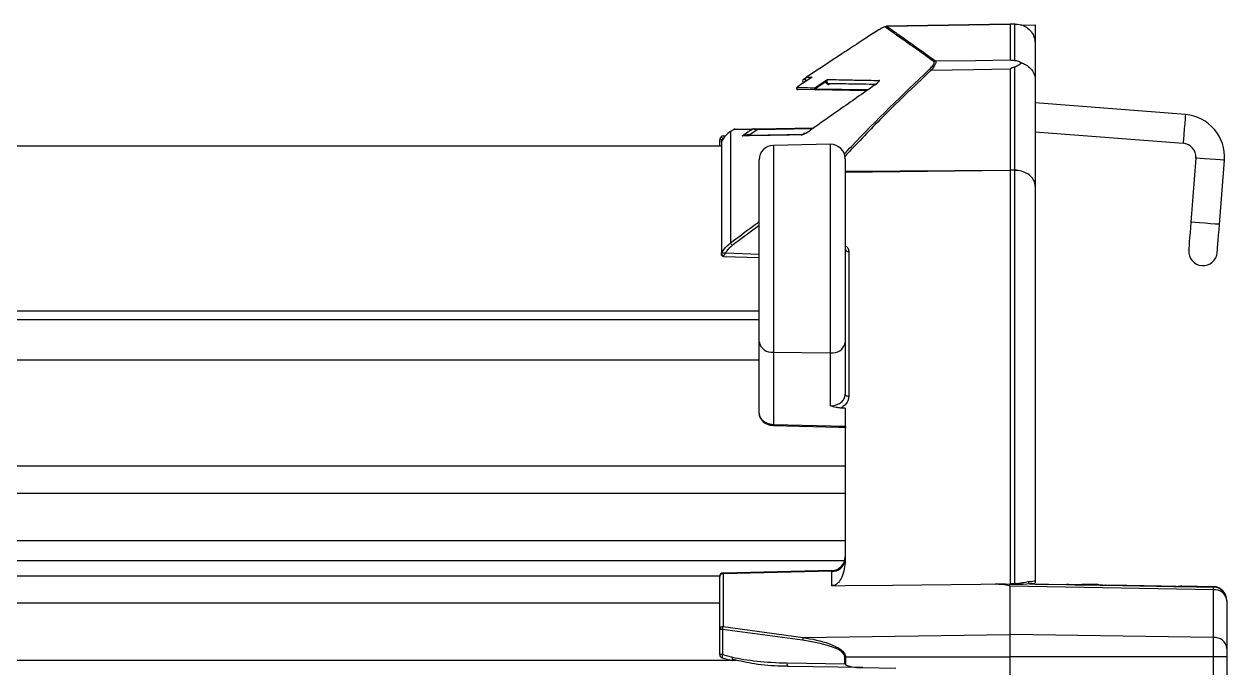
# Model space of a CAD drawing. Extents: x 7 to 135, y 1 to 99.
# Drawn here: x 29.94 to 35.18, y 46.76 to 49.56 of the extents above; entities that cross this region are included whole.
import ezdxf

# ---------------------------------------------------------------- set-up
doc = ezdxf.new("R2010")
doc.units = 0
doc.header["$MEASUREMENT"] = 0
doc.layers.add('OBJECT', color=7, linetype='CONTINUOUS')

msp = doc.modelspace()

# ---------------------------------------------------------------- linework, layer by layer
at = {"layer": 'OBJECT'}
for p, q in [((34.2333, 49.5598), (33.6955, 49.5504)), ((33.696, 49.5503), (34.2333, 49.5596)), ((34.255, 49.5594), (34.2333, 49.5598)), ((34.2333, 49.5598), (34.2333, 49.5596)), ((34.2549, 49.5593), (34.2333, 49.5596)), ((34.2333, 49.5596), (34.2333, 49.4041)), ((34.2549, 49.4013), (34.2549, 49.5593)), ((34.2803, 49.5548), (34.3433, 49.5559)), ((34.3433, 49.5559), (34.3433, 49.497)), ((34.3394, 49.4998), (34.3433, 49.4732)), ((34.3433, 49.497), (34.3433, 49.4732)), ((34.3433, 49.4732), (34.3433, 49.3158)), ((34.2549, 48.9233), (34.2549, 49.3726)), ((33.3343, 49.3204), (33.3467, 49.3285)), ((33.3477, 49.3293), (33.3478, 49.3293)), ((34.2333, 49.3627), (34.2333, 48.9234)), ((34.3433, 49.3158), (34.3433, 48.8527)), ((33.3853, 49.2733), (33.3083, 49.2746)), ((33.6087, 49.2694), (33.3853, 49.2733)), ((33.3854, 49.2783), (33.6156, 49.2742)), ((34.9973, 49.1654), (34.3433, 49.2163)), ((33.1315, 49.1041), (33.3792, 49.1085)), ((32.9683, 49.028), (32.9683, 49.0544)), ((32.9839, 49.0735), (32.9939, 49.0737)), ((33.0279, 49.0999), (33.0151, 49.0914)), ((33.0151, 49.0914), (33.0151, 48.6066)), ((33.0279, 49.0999), (33.0278, 49.1)), ((33.0359, 49.1025), (33.1186, 49.1039)), ((33.1316, 49.0991), (33.1039, 49.0806)), ((33.3719, 49.1033), (33.1316, 49.0991)), ((33.3339, 49.0847), (33.3426, 49.0848)), ((34.3433, 49.0909), (34.9876, 49.0408)), ((32.9759, 49.028), (17.9513, 49.028)), ((32.9746, 49.0459), (32.9747, 49.045)), ((32.9759, 49.0502), (32.9759, 48.5635)), ((32.976, 49.0502), (32.9759, 49.0502)), ((33.4512, 49.0361), (33.2022, 49.0317)), ((33.2022, 49.0317), (33.2022, 48.1312)), ((33.4512, 48.1281), (33.4512, 49.0361)), ((33.1403, 48.1757), (33.1403, 48.9687)), ((33.5153, 48.9731), (33.5153, 48.1726)), ((35.0428, 48.9763), (35.021, 48.6972)), ((35.1457, 48.6875), (35.1674, 48.9666)), ((33.5153, 48.9153), (34.2333, 48.9234)), ((33.5153, 48.9199), (34.2333, 48.9234)), ((34.2333, 48.9234), (34.2333, 47.1229)), ((34.2549, 48.923), (34.2333, 48.9234)), ((34.2549, 48.9233), (34.2333, 48.9234)), ((34.2549, 48.923), (34.2601, 48.9229)), ((34.2549, 47.1239), (34.2549, 48.923)), ((34.2601, 48.9229), (34.2611, 48.9228)), ((34.3433, 48.8527), (34.3433, 47.1373)), ((33.1403, 48.6824), (33.023, 48.5958)), ((32.9847, 48.5481), (33.1403, 48.5433)), ((32.9934, 48.5631), (33.1403, 48.5585)), ((33.5306, 48.5693), (33.5306, 47.9383)), ((18.6586, 48.3117), (33.1403, 48.3117)), ((18.6593, 48.273), (33.1403, 48.273)), ((33.1403, 47.8648), (33.1403, 48.1757)), ((33.5153, 48.1726), (33.5153, 47.948)), ((33.2022, 48.1312), (33.4512, 48.1281)), ((33.2022, 48.1312), (33.2022, 47.8167)), ((33.4512, 47.8974), (33.4512, 48.1281)), ((18.6373, 48.098), (33.1403, 48.098)), ((33.5153, 47.8877), (33.4954, 47.8878)), ((33.5153, 47.8877), (33.5153, 47.228)), ((33.2022, 47.8167), (33.5153, 47.8085)), ((18.2263, 47.6356), (33.5153, 47.6356)), ((17.9513, 47.5173), (33.5153, 47.5173)), ((17.9513, 47.3113), (33.5153, 47.3113)), ((26.9341, 47.2237), (33.5131, 47.2237)), ((33.5153, 47.228), (33.5153, 47.2241)), ((33.4567, 47.1801), (32.983, 47.1693)), ((33.4564, 47.1772), (32.9831, 47.1665)), ((32.9831, 47.1665), (32.9831, 46.936)), ((33.4564, 47.114), (33.4564, 47.1772)), ((26.9341, 47.1573), (32.9686, 47.1573)), ((32.9683, 46.9238), (32.9683, 47.1543)), ((34.1679, 47.1207), (34.2333, 47.1229)), ((34.2579, 47.1228), (34.2333, 47.1229)), ((34.3224, 47.1216), (34.2901, 47.119)), ((34.3433, 47.1217), (34.3224, 47.1216)), ((34.3224, 47.1216), (34.4793, 47.1189)), ((34.3433, 47.1217), (34.3433, 47.1214)), ((34.3433, 47.1214), (34.3483, 47.1212)), ((34.3483, 47.1212), (34.4793, 47.1189)), ((34.4793, 47.1189), (34.5175, 47.1183)), ((34.5399, 47.1179), (34.627, 47.1164)), ((34.5409, 47.1179), (34.5399, 47.1179)), ((34.616, 47.1187), (34.5512, 47.1199)), ((34.627, 47.1164), (34.6262, 47.1164)), ((34.6496, 47.1159), (34.9475, 47.1107)), ((34.2333, 46.9012), (34.2333, 47.1117)), ((35.1194, 47.0964), (34.2333, 47.1117)), ((34.9707, 47.1104), (35.1194, 47.1078)), ((34.9709, 47.1104), (34.9707, 47.1104)), ((35.1194, 47.1099), (34.9812, 47.1124)), ((35.1194, 47.1078), (35.1194, 47.1099)), ((35.1194, 46.8887), (35.1194, 47.0964)), ((26.9341, 47.0392), (32.9683, 47.0392)), ((35.1783, 47.05), (35.1783, 47.0478)), ((35.1783, 47.0478), (35.1783, 46.8402)), ((32.9802, 46.9238), (32.9683, 46.9238)), ((32.9683, 46.814), (32.9683, 46.9238)), ((32.9802, 46.9238), (32.9802, 46.814)), ((33.3293, 46.8764), (32.9802, 46.9238)), ((32.9831, 46.936), (33.3322, 46.8885)), ((33.3322, 46.8885), (34.2333, 46.9012)), ((34.2333, 46.8042), (34.2333, 46.9012)), ((35.1194, 46.8887), (34.2333, 46.9012)), ((35.1194, 46.8042), (35.1194, 46.8887)), ((32.9802, 46.814), (32.9683, 46.814)), ((32.9798, 46.7994), (33.0236, 46.7888)), ((32.9802, 46.814), (33.024, 46.8034)), ((33.5168, 46.8042), (33.5139, 46.8042)), ((33.5139, 46.7735), (33.5139, 46.8042)), ((33.5168, 46.8042), (34.2333, 46.8042)), ((33.5168, 46.8042), (33.5168, 46.7705)), ((34.2333, 46.5796), (34.2333, 46.8042)), ((35.1194, 46.8042), (34.2333, 46.8042)), ((35.1194, 46.5796), (35.1194, 46.8042)), ((35.1783, 46.8042), (35.1194, 46.8042)), ((35.1783, 46.8402), (35.1783, 46.8042)), ((35.1783, 46.8042), (35.1783, 46.5796)), ((26.0918, 46.7898), (33.0195, 46.7898)), ((33.0252, 46.7898), (33.0415, 46.7898)), ((33.2617, 46.7779), (33.5139, 46.7735)), ((33.5921, 46.7572), (33.2646, 46.7629)), ((33.5921, 46.7572), (33.7361, 46.7547))]:
    msp.add_line(p, q, dxfattribs=at)
at = {"layer": 'OBJECT', "flags": 128}
for points in [[(33.9088, 49.3991), (34.0841, 49.4018), (34.2333, 49.4041)], [(33.3714, 49.3288), (33.3631, 49.3233), (33.3297, 49.3013), (33.318, 49.2935)], [(34.2333, 49.3627), (34.0746, 49.3603), (33.888, 49.3574)], [(33.3827, 49.2824), (33.391, 49.2879), (33.4276, 49.3123)], [(33.3854, 49.2783), (33.3849, 49.279), (33.3844, 49.2797), (33.384, 49.2803), (33.3836, 49.2809), (33.3833, 49.2814), (33.383, 49.2818), (33.3828, 49.2822), (33.3827, 49.2824)], [(33.4303, 49.3082), (33.4068, 49.2925), (33.3854, 49.2783)], [(33.4457, 49.2952), (33.4457, 49.2962), (33.4458, 49.2971), (33.4458, 49.298), (33.4458, 49.2988), (33.4458, 49.2994), (33.4458, 49.2998), (33.4458, 49.3001), (33.4458, 49.3002)], [(34.9973, 49.1654), (34.9969, 49.1607), (34.9959, 49.1472), (34.9943, 49.127), (34.9924, 49.1031), (34.9906, 49.0793), (34.989, 49.059), (34.988, 49.0455), (34.9876, 49.0408)], [(35.1674, 48.9666), (35.1626, 48.967), (35.1491, 48.9681), (35.1289, 48.9696), (35.1051, 48.9715), (35.0812, 48.9733), (35.061, 48.9749), (35.0475, 48.976), (35.0428, 48.9763)], [(35.021, 48.6972), (35.0192, 48.6733), (35.0174, 48.6504), (35.0158, 48.6293), (35.0143, 48.6108), (35.0131, 48.5956), (35.0123, 48.5843), (35.0117, 48.5774), (35.0115, 48.575)], [(35.1457, 48.6875), (35.1409, 48.6878), (35.1274, 48.6889), (35.1072, 48.6905), (35.0834, 48.6923), (35.0595, 48.6942), (35.0393, 48.6957), (35.0258, 48.6968), (35.021, 48.6972)], [(35.1362, 48.5653), (35.1364, 48.5677), (35.1369, 48.5746), (35.1378, 48.5859), (35.139, 48.6011), (35.1404, 48.6196), (35.142, 48.6407), (35.1438, 48.6636), (35.1457, 48.6875)], [(33.5306, 47.9383), (33.5276, 47.9384), (33.5248, 47.939), (33.5221, 47.9399), (33.5198, 47.9411), (33.5179, 47.9425), (33.5165, 47.9442), (33.5156, 47.9461), (33.5153, 47.948)], [(33.2021, 47.8123), (33.488, 47.8049), (33.5187, 47.8041)], [(33.4564, 47.114), (33.5153, 47.1147), (33.7213, 47.117), (34.2333, 47.1229)], [(32.9802, 46.814), (32.9793, 46.8098), (32.9788, 46.8059), (32.9787, 46.8028), (32.979, 46.8005), (32.9796, 46.7994), (32.9798, 46.7994)], [(33.024, 46.8034), (33.0231, 46.7992), (33.0226, 46.7954), (33.0225, 46.7922), (33.0228, 46.79), (33.0234, 46.7889), (33.0236, 46.7888)], [(33.0236, 46.7888), (33.0244, 46.789), (33.0256, 46.7903), (33.0269, 46.7928)]]:
    msp.add_lwpolyline(points, dxfattribs=at)
at = {"layer": 'OBJECT'}
for centre, radius, start, end in [((33.6964, 49.5353), 0.015, 91.4405, 123.5308), ((33.91, 49.3841), 0.015, 94.5837, 127.2981), ((33.3397, 49.3121), 0.01, 123.3132, 234.4039), ((33.356, 49.3168), 0.015, 123.3103, 207.5917), ((33.3564, 49.3168), 0.0152, 124.5722, 206.6543), ((33.8774, 49.3456), 0.0158, 48.1558, 80.3445), ((33.3085, 49.2796), 0.00502, 124.7572, 267.3919), ((33.3856, 49.2783), 0.00504, 126.3218, 266.0297), ((31.3415, 49.3113), 2.0442, 358.9349, 359.0751), ((36.8064, 51.5598), 4.0581, 213.6307, 213.7001), ((33.6693, 49.3065), 0.0104, 132.0722, 167.4387), ((34.9829, 48.981), 0.185, 355.5533, 85.5533), ((32.984, 49.0636), 0.00999, 90.9953, 149.8487), ((33.0361, 49.0875), 0.015, 91, 123.5029), ((33.0361, 49.0883), 0.0141, 91.0793, 125.373), ((33.0757, 49.0776), 0.00253, 280.3713, 345.844), ((33.1193, 49.1015), 0.00252, 104.843, 172.4246), ((31.0874, 49.0661), 2.0445, 0.9249, 1.0651), ((33.3294, 49.0716), 0.008, 91.5602, 133.3332), ((32.9843, 49.0451), 0.00983, 148.7909, 180.2052), ((33.2033, 48.9687), 0.063, 91, 180), ((33.4523, 48.9731), 0.063, 0, 91), ((34.9829, 48.981), 0.06, 355.5533, 85.5533), ((33.4688, 48.9305), 0.5574, 215.5178, 216.8931), ((33.5291, 48.5831), 0.0139, 186.4821, 276.0274), ((32.9822, 48.559), 0.00767, 144.542, 180.2215), ((32.9872, 48.5596), 0.0108, 161.1244, 258.9485), ((35.0739, 48.5702), 0.0625, 175.5533, 355.5533), ((33.1951, 48.1866), 0.0559, 191.2274, 277.2996), ((33.4599, 48.184), 0.0566, 261.203, 348.3866), ((32.8533, 47.8247), 0.3491, 357.9553, 358.676), ((33.4605, 47.2325), 0.0555, 265.7612, 351.1982), ((33.4553, 47.2401), 0.06, 271.3326, 0), ((32.9833, 47.1543), 0.015, 91.3021, 180), ((32.982, 47.1528), 0.0137, 85.4608, 173.4628), ((32.7346, 47.161), 0.2485, 1.2664, 1.9266), ((34.3244, 47.1332), 0.0117, 186.8232, 260.404), ((35.1183, 47.05), 0.06, 0, 89), ((34.8549, 47.1021), 0.2645, 358.7597, 1.2403), ((35.1183, 47.0478), 0.06, 0.0019, 89.0036), ((35.1237, 47.0416), 0.055, 6.5346, 94.5381), ((32.982, 46.9223), 0.0137, 85.459, 173.4632), ((33.0291, 46.9185), 0.0492, 159.2017, 173.7632), ((33.3783, 46.871), 0.0493, 159.2185, 173.7464), ((35.1237, 46.8339), 0.055, 6.5348, 94.538), ((32.9833, 46.814), 0.015, 180, 256.4262), ((33.2816, 46.774), 0.0203, 168.915, 213.097)]:
    msp.add_arc(centre, radius, start, end, dxfattribs=at)
for centre, major_axis, ratio, start_param, end_param in [((34.2533, 48.7495), (0.0018, 0.1738), 0.51772, 6.217683, 6.286131), ((33.4553, 47.1651), (0.0014, 0.015), 0.006275, 0.002941, 0.628922), ((32.5144, 47.0931), (1.719, 0.0187), 0.020514, 6.282962, 6.559814), ((35.9382, 47.0336), (5.1421, -0.0893), 0.011667, 1.897261, 1.922468), ((34.3253, 47.0616), (-10.3693, 0.1801), 0.005785, 4.69395, 4.697636), ((34.5332, 47.1052), (0.0231, 0.0126), 0.325231, 0.518353, 1.05756), ((34.6335, 47.1034), (0.0226, -0.0134), 0.325231, 2.084014, 2.623241), ((34.3253, 47.0616), (-10.3693, 0.1801), 0.005785, 4.652436, 4.681213), ((34.9632, 47.0977), (0.0231, 0.0126), 0.325231, 0.518353, 1.057666), ((33.119, 46.8042), (0.3949, 0), 0.216052, 0, 1.009292), ((33.2905, 46.8549), (0.3577, 0), 0.216052, 3.871551, 4.631773), ((33.5171, 46.7735), (-0.0149, 0.0152), 0.107118, 1.465918, 1.661918), ((33.5924, 46.7722), (0.077, -0.0013), 0.194749, 3.340981, 4.71208)]:
    msp.add_ellipse(centre, major_axis=major_axis, ratio=ratio, start_param=start_param, end_param=end_param, dxfattribs=at)
for points, knots in [([(33.6744, 49.5417), (33.6705, 49.5395), (33.6603, 49.5339), (33.6407, 49.5217), (33.626, 49.512), (33.6184, 49.507)], [0, 0, 0, 0, 0.2337449, 0.6064524, 1, 1, 1, 1]), ([(33.6881, 49.5478), (33.688, 49.5478), (33.6877, 49.548), (33.6859, 49.5475), (33.6803, 49.545), (33.6699, 49.5393), (33.6514, 49.5284), (33.6361, 49.5185), (33.6264, 49.5123)], [0, 0, 0, 0, 0.015767, 0.09936, 0.202456, 0.373337, 0.603081, 1, 1, 1, 1]), ([(33.9009, 49.3961), (33.8765, 49.4137), (33.8277, 49.4489), (33.7687, 49.491), (33.72, 49.5254), (33.6987, 49.5403), (33.6881, 49.5478)], [0, 0, 0, 0, 0.2485091, 0.4970076, 0.7485084, 1, 1, 1, 1]), ([(33.696, 49.5503), (33.7065, 49.543), (33.7274, 49.5283), (33.7757, 49.4943), (33.8348, 49.4524), (33.8842, 49.4169), (33.9088, 49.3991)], [0, 0, 0, 0, 0.248432, 0.496873, 0.748431, 1, 1, 1, 1]), ([(34.2549, 49.5593), (34.255, 49.5593), (34.2588, 49.5594), (34.2737, 49.559), (34.2966, 49.5527), (34.3183, 49.5364), (34.3321, 49.5186), (34.337, 49.5061), (34.3394, 49.4998)], [0, 0, 0, 0, 0.0029045, 0.1128616, 0.4477496, 0.6914681, 0.8452415, 1, 1, 1, 1]), ([(33.6264, 49.5123), (33.6181, 49.5068), (33.5763, 49.4793), (33.4834, 49.4184), (33.3989, 49.3628), (33.3478, 49.3293)], [0, 0, 0, 0, 0.0899854, 0.4499266, 1, 1, 1, 1]), ([(33.8801, 49.3612), (33.8854, 49.3665), (33.8943, 49.3752), (33.9018, 49.3863), (33.9037, 49.3931), (33.9017, 49.3952), (33.9009, 49.3961)], [0, 0, 0, 0, 0.3652808, 0.6014771, 0.8396456, 1, 1, 1, 1]), ([(33.9088, 49.3991), (33.9096, 49.3981), (33.9115, 49.3955), (33.9097, 49.3876), (33.9024, 49.3744), (33.8934, 49.3638), (33.888, 49.3574)], [0, 0, 0, 0, 0.164032, 0.408421, 0.64565, 1, 1, 1, 1]), ([(34.2333, 49.4041), (34.2334, 49.404), (34.2335, 49.4038), (34.2347, 49.4035), (34.2389, 49.4027), (34.2461, 49.402), (34.2523, 49.4015), (34.2549, 49.4013)], [0, 0, 0, 0, 0.049702, 0.113586, 0.235338, 0.682572, 1, 1, 1, 1]), ([(34.2549, 49.3726), (34.2523, 49.372), (34.2479, 49.3709), (34.2423, 49.3692), (34.2383, 49.3675), (34.2356, 49.3661), (34.234, 49.3646), (34.2334, 49.3636), (34.2334, 49.363), (34.2333, 49.3627)], [0, 0, 0, 0, 0.321715, 0.541323, 0.692917, 0.851482, 0.915052, 0.968167, 1, 1, 1, 1]), ([(34.2549, 49.4013), (34.258, 49.4008), (34.2699, 49.3989), (34.2791, 49.3939), (34.2859, 49.3902)], [0, 0, 0, 0, 0.260236, 1, 1, 1, 1]), ([(34.2859, 49.3902), (34.2801, 49.3866), (34.2715, 49.3812), (34.261, 49.3744), (34.256, 49.3729), (34.2549, 49.3726)], [0, 0, 0, 0, 0.60512, 0.9106509, 1, 1, 1, 1]), ([(34.2859, 49.3902), (34.2933, 49.387), (34.3096, 49.38), (34.3287, 49.3617), (34.3407, 49.3395), (34.3433, 49.3234), (34.3433, 49.3159), (34.3433, 49.3158)], [0, 0, 0, 0, 0.221741, 0.480204, 0.758898, 0.99613, 1, 1, 1, 1]), ([(33.3342, 49.3204), (33.3342, 49.3204), (33.3343, 49.3204), (33.3348, 49.3203), (33.3364, 49.32), (33.3388, 49.3196), (33.3411, 49.3192), (33.3415, 49.3192)], [0, 0, 0, 0, 0.121943, 0.258158, 0.457361, 0.916014, 1, 1, 1, 1]), ([(33.3478, 49.3293), (33.3502, 49.3292), (33.3572, 49.3291), (33.3653, 49.3289), (33.371, 49.3288), (33.3714, 49.3288)], [0, 0, 0, 0, 0.330681, 0.948328, 1, 1, 1, 1]), ([(33.4276, 49.3123), (33.4288, 49.3131), (33.4312, 49.3146), (33.4355, 49.3168), (33.438, 49.3178), (33.4396, 49.3184), (33.4396, 49.3184)], [0, 0, 0, 0, 0.265082, 0.529148, 0.992273, 1, 1, 1, 1]), ([(33.4303, 49.3082), (33.4309, 49.309), (33.4322, 49.3106), (33.4347, 49.3143), (33.4373, 49.3171), (33.4395, 49.3184), (33.4396, 49.3184)], [0, 0, 0, 0, 0.198955, 0.436567, 0.990645, 1, 1, 1, 1]), ([(33.4396, 49.3184), (33.4392, 49.3181), (33.4378, 49.3172), (33.4361, 49.3151), (33.4349, 49.312), (33.4348, 49.3086), (33.4361, 49.3053), (33.4385, 49.3026), (33.4419, 49.3006), (33.4445, 49.3004), (33.4458, 49.3002)], [0, 0, 0, 0, 0.058898, 0.185065, 0.307241, 0.430944, 0.561738, 0.702523, 0.850453, 1, 1, 1, 1]), ([(33.4396, 49.3184), (33.471, 49.3178), (33.512, 49.317), (33.5883, 49.3156), (33.6316, 49.3148), (33.6623, 49.3142)], [0, 0, 0, 0, 0.4848962, 0.6347553, 1, 1, 1, 1]), ([(33.5111, 48.9938), (33.5215, 49.0049), (33.6394, 49.131), (33.7653, 49.2514), (33.8801, 49.3612)], [0, 0, 0, 0, 0.0880733, 1, 1, 1, 1]), ([(33.888, 49.3574), (33.8133, 49.2866), (33.6846, 49.1645), (33.564, 49.0366), (33.5134, 48.9829)], [0, 0, 0, 0, 0.580031, 1, 1, 1, 1]), ([(33.318, 49.2935), (33.3168, 49.2928), (33.3136, 49.2906), (33.3093, 49.2876), (33.3059, 49.2848), (33.3043, 49.2832), (33.3033, 49.2812), (33.3031, 49.2796), (33.3034, 49.2778), (33.3044, 49.2762), (33.3058, 49.2752), (33.3071, 49.2747), (33.3082, 49.2746), (33.3086, 49.2746), (33.3087, 49.2746)], [0, 0, 0, 0, 0.133915, 0.36371, 0.507536, 0.625681, 0.679021, 0.730311, 0.787704, 0.847055, 0.902661, 0.947416, 0.988313, 1, 1, 1, 1]), ([(33.318, 49.2935), (33.3153, 49.2917), (33.3117, 49.2893), (33.308, 49.2864), (33.3064, 49.2851), (33.3055, 49.2841), (33.3054, 49.2838), (33.3056, 49.2838), (33.3057, 49.2837)], [0, 0, 0, 0, 0.460688, 0.6063, 0.752834, 0.854893, 0.957624, 1, 1, 1, 1]), ([(33.3057, 49.2837), (33.3065, 49.2837), (33.3104, 49.2837), (33.3277, 49.2833), (33.3522, 49.2829), (33.3758, 49.2825), (33.3827, 49.2824)], [0, 0, 0, 0, 0.036338, 0.181698, 0.763313, 1, 1, 1, 1]), ([(33.6446, 49.2945), (33.5925, 49.2581), (33.499, 49.1927), (33.4058, 49.1271), (33.3645, 49.0981)], [0, 0, 0, 0, 0.55729, 1, 1, 1, 1]), ([(33.4457, 49.2952), (33.4439, 49.2954), (33.4402, 49.2959), (33.4353, 49.2988), (33.4317, 49.303), (33.4307, 49.3065), (33.4303, 49.3082)], [0, 0, 0, 0, 0.254509, 0.50924, 0.756751, 1, 1, 1, 1]), ([(33.6454, 49.2967), (33.6101, 49.2973), (33.5348, 49.2987), (33.4767, 49.2997), (33.4458, 49.3002)], [0, 0, 0, 0, 0.468869, 1, 1, 1, 1]), ([(33.6603, 49.3083), (33.6603, 49.3083), (33.6603, 49.3084), (33.6601, 49.3081), (33.6596, 49.3075), (33.6584, 49.3061), (33.6559, 49.3038), (33.651, 49.2997), (33.6459, 49.2958), (33.6422, 49.2935), (33.6413, 49.2929)], [0, 0, 0, 0, 0.0108995, 0.0531672, 0.1074521, 0.1866824, 0.3165752, 0.5315689, 0.8915312, 1, 1, 1, 1]), ([(33.6446, 49.2945), (33.649, 49.2978), (33.655, 49.3021), (33.661, 49.3079), (33.6635, 49.3109), (33.6643, 49.3129), (33.6638, 49.314), (33.6628, 49.3142), (33.6623, 49.3142)], [0, 0, 0, 0, 0.411875, 0.557482, 0.704331, 0.805248, 0.906377, 1, 1, 1, 1]), ([(32.9683, 49.0544), (32.97, 49.058), (32.9721, 49.0628), (32.9748, 49.0674), (32.9754, 49.0686)], [0, 0, 0, 0, 0.7452734, 1, 1, 1, 1]), ([(32.9855, 49.0564), (32.9835, 49.0564), (32.9793, 49.0564), (32.9738, 49.0561), (32.97, 49.0555), (32.9685, 49.0549), (32.9684, 49.0545), (32.9683, 49.0544)], [0, 0, 0, 0, 0.240895, 0.482027, 0.714828, 0.928837, 1, 1, 1, 1]), ([(32.9867, 49.0586), (32.9867, 49.0586), (32.9853, 49.0598), (32.9827, 49.062), (32.9795, 49.0648), (32.9771, 49.0669), (32.9756, 49.0683), (32.9755, 49.0685), (32.9754, 49.0686)], [0, 0, 0, 0, 0.0068, 0.225305, 0.431047, 0.620898, 0.808147, 1, 1, 1, 1]), ([(33.0151, 49.0914), (33.0077, 49.0858), (32.9922, 49.0744), (32.9815, 49.0584), (32.9759, 49.0502)], [0, 0, 0, 0, 0.483501, 1, 1, 1, 1]), ([(33.108, 49.1011), (33.1046, 49.101), (33.0874, 49.1008), (33.0594, 49.1003), (33.0382, 49.1), (33.0279, 49.0999)], [0, 0, 0, 0, 0.114296, 0.571564, 1, 1, 1, 1]), ([(33.0663, 49.0732), (33.0746, 49.0788), (33.0833, 49.0846), (33.0972, 49.0939), (33.1028, 49.0976), (33.108, 49.1011)], [0, 0, 0, 0, 0.598073, 0.623935, 1, 1, 1, 1]), ([(33.324, 49.0774), (33.2775, 49.0766), (33.216, 49.0756), (33.1334, 49.0743), (33.0934, 49.0737), (33.0678, 49.0733), (33.0663, 49.0732)], [0, 0, 0, 0, 0.481588, 0.637009, 0.978684, 1, 1, 1, 1]), ([(33.0663, 49.0732), (33.0664, 49.0733), (33.07, 49.0751), (33.0741, 49.0761), (33.0782, 49.077)], [0, 0, 0, 0, 0.011363, 1, 1, 1, 1]), ([(33.0762, 49.0752), (33.0733, 49.0749), (33.0699, 49.0745), (33.0669, 49.0734), (33.0664, 49.0732), (33.0663, 49.0732)], [0, 0, 0, 0, 0.834062, 0.98735, 1, 1, 1, 1]), ([(33.0762, 49.0752), (33.0764, 49.0752), (33.1116, 49.0758), (33.189, 49.0771), (33.2829, 49.0788), (33.3292, 49.0796)], [0, 0, 0, 0, 0.0033068, 0.507659, 1, 1, 1, 1]), ([(33.0782, 49.077), (33.0806, 49.0774), (33.0887, 49.0785), (33.0976, 49.0798), (33.1039, 49.0806)], [0, 0, 0, 0, 0.292953, 1, 1, 1, 1]), ([(33.108, 49.1011), (33.1081, 49.1011), (33.1082, 49.1012), (33.1084, 49.1013), (33.1089, 49.1015), (33.1098, 49.102), (33.1129, 49.1033), (33.116, 49.1036), (33.1186, 49.1039)], [0, 0, 0, 0, 0.0131978, 0.0265443, 0.0685116, 0.177474, 0.3049177, 1, 1, 1, 1]), ([(33.1168, 49.1018), (33.1146, 49.102), (33.112, 49.1022), (33.1095, 49.1016), (33.1087, 49.1013), (33.1083, 49.1012), (33.1081, 49.1011), (33.1081, 49.1011), (33.108, 49.1011)], [0, 0, 0, 0, 0.6929906, 0.8224948, 0.9314848, 0.9733386, 0.986821, 1, 1, 1, 1]), ([(33.1316, 49.0991), (33.1308, 49.0993), (33.1269, 49.1), (33.1216, 49.1009), (33.1179, 49.1016), (33.1168, 49.1018)], [0, 0, 0, 0, 0.158127, 0.7559403, 1, 1, 1, 1]), ([(33.1186, 49.1039), (33.1196, 49.1039), (33.1236, 49.104), (33.1281, 49.1041), (33.1315, 49.1041)], [0, 0, 0, 0, 0.2373835, 1, 1, 1, 1]), ([(33.324, 49.0774), (33.324, 49.0774), (33.3251, 49.0774), (33.3283, 49.0781), (33.3361, 49.0812), (33.3486, 49.0876), (33.3588, 49.0943), (33.3645, 49.0981)], [0, 0, 0, 0, 0.005804, 0.131653, 0.290308, 0.607033, 1, 1, 1, 1]), ([(34.3433, 48.8527), (34.3433, 48.8528), (34.3434, 48.8611), (34.3395, 48.8777), (34.3233, 48.8993), (34.2987, 48.9151), (34.2763, 48.9215), (34.2636, 48.9226), (34.2611, 48.9228)], [0, 0, 0, 0, 0.003668, 0.244022, 0.484562, 0.719325, 0.943681, 1, 1, 1, 1]), ([(33.0151, 48.6066), (33.0231, 48.6126), (33.0632, 48.6425), (33.1049, 48.6737), (33.1387, 48.6986), (33.1403, 48.6998)], [0, 0, 0, 0, 0.192205, 0.961052, 1, 1, 1, 1]), ([(32.977, 48.5631), (32.9803, 48.5686), (32.9903, 48.5854), (33.0052, 48.5981), (33.0151, 48.6066)], [0, 0, 0, 0, 0.331242, 1, 1, 1, 1]), ([(33.023, 48.5958), (33.0143, 48.5881), (33.0031, 48.5782), (32.9951, 48.5658), (32.9934, 48.5631)], [0, 0, 0, 0, 0.7852213, 1, 1, 1, 1]), ([(33.5153, 48.5951), (33.5191, 48.5921), (33.5284, 48.5845), (33.5298, 48.575), (33.5306, 48.5693)], [0, 0, 0, 0, 0.398805, 1, 1, 1, 1]), ([(32.9747, 48.559), (32.9746, 48.5584), (32.9746, 48.5565), (32.9758, 48.5534), (32.9783, 48.5505), (32.9815, 48.5487), (32.9837, 48.5485), (32.9847, 48.5484)], [0, 0, 0, 0, 0.124004, 0.362446, 0.59185, 0.822053, 1, 1, 1, 1]), ([(32.9759, 48.5635), (32.976, 48.5633), (32.976, 48.5628), (32.9765, 48.5628), (32.9768, 48.563), (32.977, 48.5631)], [0, 0, 0, 0, 0.3472044, 0.6997821, 1, 1, 1, 1]), ([(32.977, 48.5631), (32.9776, 48.5631), (32.979, 48.5631), (32.9827, 48.5632), (32.9865, 48.5632), (32.9893, 48.5632), (32.9914, 48.5632), (32.9927, 48.5631), (32.9933, 48.5631), (32.9934, 48.5631)], [0, 0, 0, 0, 0.213313, 0.482367, 0.699842, 0.809756, 0.904583, 0.992373, 1, 1, 1, 1]), ([(32.9852, 48.549), (32.985, 48.5487), (32.9848, 48.5483), (32.9847, 48.5484), (32.9847, 48.5485)], [0, 0, 0, 0, 0.812115, 1, 1, 1, 1]), ([(32.9934, 48.5631), (32.9934, 48.5631), (32.993, 48.5625), (32.9926, 48.5618), (32.9919, 48.5607), (32.9912, 48.5595), (32.9899, 48.5572), (32.988, 48.554), (32.9861, 48.5507), (32.9855, 48.5495), (32.9852, 48.549)], [0, 0, 0, 0, 0.007643, 0.095777, 0.121358, 0.187691, 0.297797, 0.51772, 0.786314, 1, 1, 1, 1]), ([(33.4512, 47.8974), (33.4562, 47.8977), (33.4682, 47.8984), (33.4862, 47.9047), (33.5023, 47.9162), (33.5132, 47.9313), (33.5146, 47.9424), (33.5153, 47.948)], [0, 0, 0, 0, 0.14693, 0.359583, 0.573038, 0.786526, 1, 1, 1, 1]), ([(33.5306, 47.9383), (33.5297, 47.9316), (33.5279, 47.9182), (33.515, 47.9001), (33.5017, 47.8918), (33.4954, 47.8878)], [0, 0, 0, 0, 0.341473, 0.683232, 1, 1, 1, 1]), ([(33.1403, 47.8648), (33.141, 47.8595), (33.1424, 47.8488), (33.1534, 47.8344), (33.1695, 47.8234), (33.1868, 47.8177), (33.1981, 47.8169), (33.2022, 47.8167)], [0, 0, 0, 0, 0.218048, 0.43609, 0.654202, 0.871782, 1, 1, 1, 1]), ([(33.1408, 47.8638), (33.1407, 47.8628), (33.14, 47.8558), (33.1452, 47.8427), (33.1576, 47.8271), (33.1766, 47.8165), (33.1928, 47.8116), (33.2014, 47.8125), (33.2021, 47.8126)], [0, 0, 0, 0, 0.036516, 0.257791, 0.483987, 0.724482, 0.977278, 1, 1, 1, 1]), ([(33.4954, 47.8878), (33.4885, 47.8884), (33.4732, 47.8897), (33.4591, 47.8947), (33.4513, 47.8974), (33.4512, 47.8974)], [0, 0, 0, 0, 0.442796, 0.993215, 1, 1, 1, 1]), ([(33.5153, 47.2241), (33.5131, 47.1992), (33.5101, 47.1656), (33.4895, 47.1316), (33.4762, 47.1199), (33.4659, 47.1148), (33.4592, 47.1142), (33.4564, 47.114)], [0, 0, 0, 0, 0.565587, 0.765417, 0.861428, 0.943083, 1, 1, 1, 1]), ([(34.2549, 47.1239), (34.2582, 47.124), (34.2693, 47.1241), (34.2903, 47.1284), (34.3044, 47.1305), (34.3128, 47.1318)], [0, 0, 0, 0, 0.149764, 0.500184, 1, 1, 1, 1]), ([(34.2579, 47.1228), (34.257, 47.1231), (34.256, 47.1235), (34.255, 47.1239), (34.2549, 47.1239)], [0, 0, 0, 0, 0.884292, 1, 1, 1, 1]), ([(34.2901, 47.119), (34.2819, 47.12), (34.2711, 47.1212), (34.2604, 47.1225), (34.2579, 47.1228)], [0, 0, 0, 0, 0.76973, 1, 1, 1, 1]), ([(34.3128, 47.1318), (34.32, 47.1323), (34.3344, 47.1335), (34.3424, 47.1355), (34.3431, 47.1369), (34.3433, 47.1373)], [0, 0, 0, 0, 0.400709, 0.804161, 1, 1, 1, 1]), ([(34.3433, 47.1373), (34.3433, 47.1373), (34.3433, 47.1335), (34.3433, 47.1284), (34.3433, 47.1265), (34.3433, 47.1263)], [0, 0, 0, 0, 0.0123532, 0.9273834, 1, 1, 1, 1]), ([(34.5399, 47.1179), (34.5393, 47.1178), (34.538, 47.1178), (34.5348, 47.1176), (34.5309, 47.1175), (34.5265, 47.1176), (34.5222, 47.1179), (34.5191, 47.1181), (34.518, 47.1182), (34.5175, 47.1183)], [0, 0, 0, 0, 0.137862, 0.274985, 0.422502, 0.583553, 0.748754, 0.909983, 1, 1, 1, 1]), ([(34.5175, 47.1183), (34.5183, 47.1182), (34.5197, 47.1182), (34.5232, 47.1181), (34.5272, 47.118), (34.5314, 47.1179), (34.5353, 47.1179), (34.5384, 47.1178), (34.5395, 47.1179), (34.54, 47.1179)], [0, 0, 0, 0, 0.145521, 0.291056, 0.436488, 0.581899, 0.727233, 0.872652, 1, 1, 1, 1]), ([(34.6262, 47.1164), (34.6264, 47.1164), (34.6268, 47.1164), (34.629, 47.1163), (34.6323, 47.1162), (34.6362, 47.1161), (34.6405, 47.116), (34.6444, 47.116), (34.6477, 47.1159), (34.649, 47.1159), (34.6496, 47.1159)], [0, 0, 0, 0, 0.127205, 0.254389, 0.381573, 0.508646, 0.635618, 0.762539, 0.889522, 1, 1, 1, 1]), ([(34.6496, 47.1159), (34.6489, 47.1159), (34.6474, 47.1158), (34.644, 47.1156), (34.6399, 47.1156), (34.6355, 47.1157), (34.6313, 47.116), (34.6284, 47.1163), (34.6274, 47.1163), (34.627, 47.1164)], [0, 0, 0, 0, 0.139606, 0.27853, 0.427925, 0.588351, 0.75118, 0.908794, 1, 1, 1, 1]), ([(34.9475, 47.1107), (34.9483, 47.1107), (34.9497, 47.1107), (34.9532, 47.1106), (34.9572, 47.1105), (34.9614, 47.1104), (34.9653, 47.1104), (34.9684, 47.1103), (34.9705, 47.1104), (34.9708, 47.1104), (34.9709, 47.1104)], [0, 0, 0, 0, 0.127104, 0.254165, 0.381205, 0.508229, 0.635177, 0.762152, 0.889216, 1, 1, 1, 1]), ([(34.9707, 47.1104), (34.9703, 47.1104), (34.9696, 47.1103), (34.967, 47.1101), (34.9636, 47.1098), (34.9595, 47.1098), (34.955, 47.1099), (34.9509, 47.1103), (34.9486, 47.1106), (34.9478, 47.1107), (34.9477, 47.1107)], [0, 0, 0, 0, 0.12289, 0.245248, 0.37573, 0.521584, 0.673937, 0.82702, 0.976103, 1, 1, 1, 1]), ([(33.3322, 46.8885), (33.3417, 46.8869), (33.3897, 46.8786), (33.4451, 46.8653), (33.4922, 46.8394), (33.5065, 46.8279), (33.5143, 46.8164), (33.5166, 46.809), (33.5168, 46.8051), (33.5168, 46.8042)], [0, 0, 0, 0, 0.137947, 0.692419, 0.793999, 0.896128, 0.945764, 0.986921, 1, 1, 1, 1]), ([(33.2646, 46.7629), (33.2549, 46.7631), (33.2065, 46.7643), (33.1264, 46.77), (33.0577, 46.7857), (33.0269, 46.7928)], [0, 0, 0, 0, 0.120954, 0.605275, 1, 1, 1, 1])]:
    msp.add_open_spline(points, degree=3, knots=knots, dxfattribs=at)

doc.saveas('drawing.dxf')
